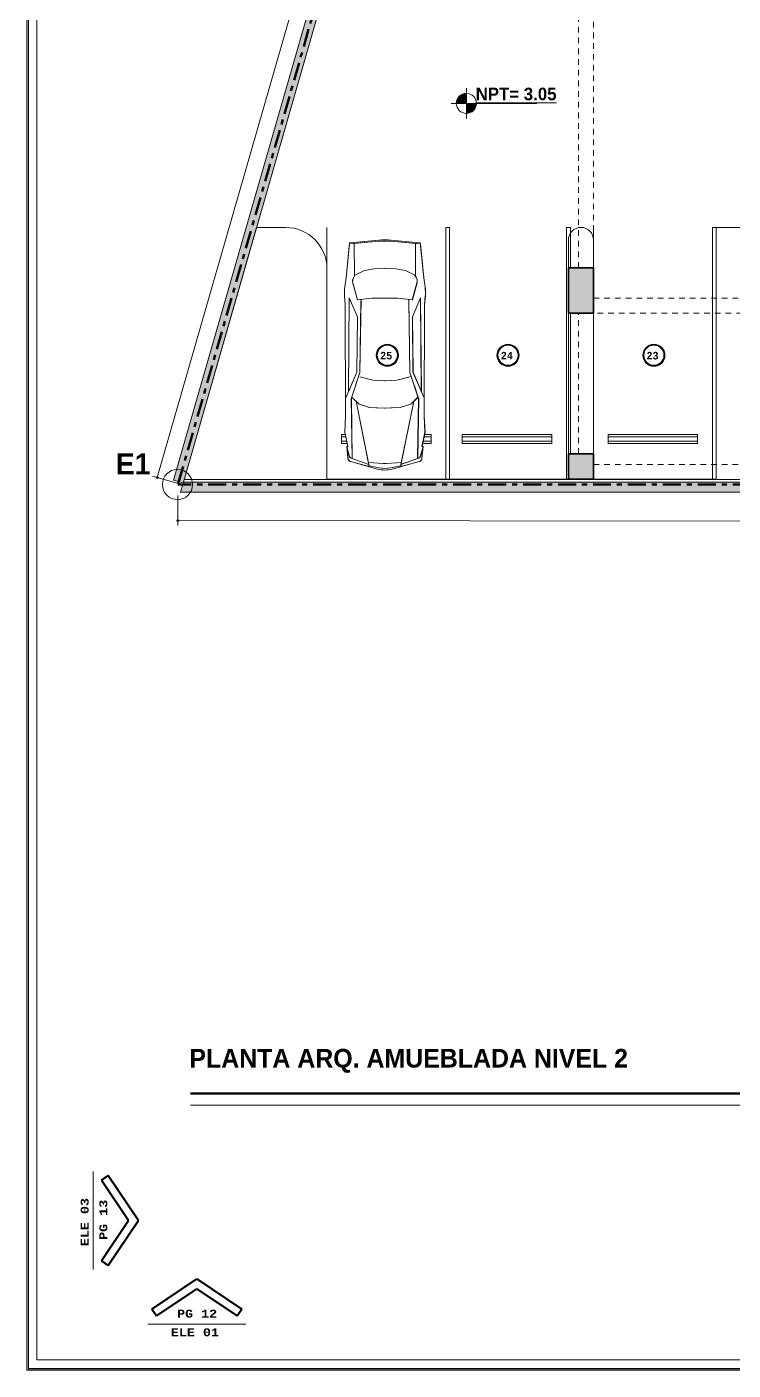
# Model space of a CAD drawing. Header units: metres. Extents: x -144 to 1000, y -717 to 29.
# Drawn here: x 256.6 to 270.64, y -589.13 to -562.42 of the extents above; entities that cross this region are included whole.
import ezdxf

# ---------------------------------------------------------------- set-up
doc = ezdxf.new("R2010")
doc.units = ezdxf.units.M
for name, pattern in [('basculante modificado', [0.18, 0.1125, -0.0675]), ('Dash Dot 3_16_', [0.595313, 0.357187, -0.119063, 0, -0.119063]), ('Trazo_2_', [0.47625, 0.238125, -0.238125])]:
    doc.linetypes.add(name, pattern=pattern)
doc.layers.get('0').update_dxf_attribs({"color": 1})
for name, color, linetype, lineweight in [('A-ANNO-DIMS', 1, 'Continuous', 9), ('A-DETL', 1, 'Continuous', 9), ('A-DETL-GENF', 1, 'Continuous', 9), ('A-DETL-GENF-HDLN', 1, 'Trazo_2_', 9), ('A-DETL-THIN', 1, 'Continuous', 9), ('A-FLOR', 2, 'Continuous', 9), ('A-WALL', 4, 'Continuous', 9), ('C-PRKG', 2, 'Continuous', 9), ('G-ANNO-DIMS', 1, 'Continuous', 9), ('G-ANNO-TEXT', 2, 'Continuous', 9), ('G-ANNO-TTLB', 3, 'Continuous', 18), ('G-IMPT', 1, 'Continuous', 9), ('S-COLS', 7, 'Continuous', 9)]:
    doc.layers.add(name, color=color, linetype=linetype, lineweight=lineweight)
doc.styles.add('Britannic Bold_B', font='', dxfattribs={"width": 0.7})
doc.styles.add('Britannic Bold_B_1', font='', dxfattribs={"width": 0.7, "height": 0.4})
doc.styles.add('Britannic Bold_B_8', font='', dxfattribs={"height": 0.006})
doc.styles.add('Courier New_B', font='courbd.ttf', dxfattribs={"height": 0.1125})
doc.styles.add('Courier New_B_2', font='courbd.ttf', dxfattribs={"height": 0.0016})
doc.styles.get('Britannic Bold_B').set_extended_font_data('Britannic Bold', bold=True)
doc.styles.get('Britannic Bold_B_1').set_extended_font_data('Britannic Bold', bold=True)
doc.styles.get('Britannic Bold_B_8').set_extended_font_data('Britannic Bold', bold=True)

# ---------------------------------------------------------------- blocks, each defined once
blk = doc.blocks.new('tarjeta de nathalie 00')
at = {"layer": 'G-IMPT', "lineweight": 9}
h = blk.add_hatch(color=3, dxfattribs=at)
h.paths.add_polyline_path([(-145.23888, -717.38489), (-145.21019, -717.38489), (-145.21019, -716.89355), (-145.21019, -716.79934), (-145.23888, -716.79934), (-145.23888, -716.89379)])
h.paths.add_polyline_path([(-145.20996, -716.7991), (-145.20996, -717.3851), (-145.2392, -717.3851), (-145.2392, -716.7991)])
h.paths.add_polyline_path([(-145.23902, -717.3868), (-145.20826, -717.3868), (-145.20826, -716.7974), (-145.2392, -716.7974), (-146.09866, -716.7974), (-146.09866, -717.3868)])
h.paths.add_polyline_path([(-145.20795, -716.79707), (-145.20795, -717.3871), (-146.09898, -717.3871), (-146.09898, -716.79707)])
at = {"layer": 'G-ANNO-TTLB'}
for p, q in [((-146.09898, -716.79707), (-146.09898, -717.3871)), ((-146.09898, -716.79707), (-146.09898, -717.38713)), ((-146.09866, -717.3868), (-146.09866, -716.7974)), ((-146.09696, -717.3851), (-146.09696, -716.7991)), ((-145.23902, -717.3868), (-146.09866, -717.3868))]:
    blk.add_line(p, q, dxfattribs=at)
at = {"layer": 'G-ANNO-TTLB', "color": 3}
for p, q in [((-145.20996, -717.3851), (-146.09696, -717.3851)), ((-146.09898, -717.3871), (-145.20795, -717.3871)), ((-146.09898, -717.38713), (-145.20795, -717.38713))]:
    blk.add_line(p, q, dxfattribs=at)
blk = doc.blocks.new('A$C4d52d4f2')
at = {"layer": 'A-DETL', "color": 7, "lineweight": 100}
for p, q in [((-0.87475, -0.55119), (-0.87612, -0.55211)), ((-0.87612, -0.55211), (-0.87069, -0.56017)), ((-0.87475, -0.55119), (-0.86869, -0.56017)), ((-0.87612, -0.56824), (-0.87069, -0.56017)), ((-0.87475, -0.56916), (-0.86869, -0.56017)), ((-0.87475, -0.56916), (-0.87612, -0.56824)), ((-0.86601, -0.5779), (-0.85702, -0.57184)), ((-0.84804, -0.5779), (-0.85702, -0.57184)), ((-0.86509, -0.57927), (-0.85702, -0.57383)), ((-0.84896, -0.57927), (-0.85702, -0.57383)), ((-0.86601, -0.5779), (-0.86509, -0.57927)), ((-0.84804, -0.5779), (-0.84896, -0.57927))]:
    blk.add_line(p, q, dxfattribs=at)
at = {"layer": 'A-DETL-THIN', "lineweight": 18}
for p, q in [((-0.87776, -0.55038), (-0.87776, -0.56996)), ((-0.84724, -0.58091), (-0.86681, -0.58091))]:
    blk.add_line(p, q, dxfattribs=at)
at = {"layer": 'G-ANNO-TEXT', "char_height": 0.0016, "attachment_point": 1, "rotation": 90, "style": 'Courier New_B_2'}
for s, insert, width in [('ELE 03', (-0.88027, -0.56532), 0.0125063), ('PG 13', (-0.87654, -0.56407), 0.0104219)]:
    blk.add_mtext(s, dxfattribs=dict(at, insert=insert, width=width))
at = {"layer": 'G-ANNO-TEXT', "char_height": 0.0016, "attachment_point": 1, "style": 'Courier New_B_2'}
for s, insert, width in [('PG 12', (-0.86099, -0.57801), 0.0104219), ('ELE 01', (-0.86224, -0.58174), 0.0125063)]:
    blk.add_mtext(s, dxfattribs=dict(at, insert=insert, width=width))
blk = doc.blocks.new('CARRO TIPO - Mid Size-2_dwg-602319-Nivel 2')
at = {"layer": 'G-IMPT', "color": 8, "lineweight": 9, "true_color": 0x808080}
for p, q in [((0.138, 0.631), (-0.026, 0.034)), ((0.075, 0.225), (0.213, 0.621)), ((0.247, 0.653), (0.414, 0.699)), ((1.408, 0.443), (1.561, 0.602)), ((5.004, 0.004), (4.948, 0.653)), ((0.021, 0.217), (1.434, 0.501)), ((4.083, 0.58), (4.083, 0.58)), ((4.209, 0.56), (4.26, 0.526)), ((0.047, 0.221), (0, 0)), ((0.098, -0.09), (0.119, 0.235)), ((4.396, 0.111), (4.405, -0.12)), ((0.138, -0.886), (-0.026, -0.289)), ((0.047, -0.477), (0, -0.255)), ((0.098, -0.165), (0.119, -0.491)), ((5.004, -0.259), (4.948, -0.908)), ((0.021, -0.472), (1.434, -0.757)), ((0.075, -0.48), (0.213, -0.876)), ((4.209, -0.816), (4.26, -0.782)), ((0.247, -0.908), (0.414, -0.955))]:
    blk.add_line(p, q, dxfattribs=at)
at = {"layer": 'G-IMPT', "color": 8, "lineweight": 9, "true_color": 0x808080, "flags": 128}
for points in [[(0.475, 0.685), (0.468, 0.713), (0.204, 0.687)], [(0.21, 0.596), (1.522, 0.616), (2.107, 0.423), (3.683, 0.401)], [(1.149, 0.74), (0.783, 0.756), (0.476, 0.692)], [(3.781, 0.763), (3.617, 0.747), (1.149, 0.74)], [(1.545, 0.737), (2.111, 0.49), (3.338, 0.478), (3.752, 0.659), (1.682, 0.677)], [(5.028, 0.004), (4.972, 0.654), (4.195, 0.731), (3.999, 0.759)], [(1.315, -0.144), (1.334, 0.209), (1.408, 0.443)], [(1.923, -0.141), (1.934, 0.138), (2.01, 0.425)], [(3.749, -0.137), (3.746, 0.162), (3.711, 0.477), (4.08, 0.579)], [(4.953, 0.549), (4.25, 0.546), (4.359, 0.326), (4.396, 0.111)], [(1.315, -0.111), (1.334, -0.465), (1.408, -0.698), (1.561, -0.857)], [(1.923, -0.115), (1.934, -0.393), (2.01, -0.68)], [(3.749, -0.118), (3.746, -0.417), (3.711, -0.732), (4.083, -0.836)], [(5.028, -0.259), (4.972, -0.909), (4.195, -0.987), (3.999, -1.014)], [(4.953, -0.804), (4.25, -0.802), (4.359, -0.582), (4.396, -0.366), (4.405, -0.135)], [(0.21, -0.851), (1.522, -0.872), (2.107, -0.679), (3.683, -0.657)], [(1.545, -0.992), (2.111, -0.746), (3.338, -0.734), (3.752, -0.915), (1.682, -0.932)], [(0.475, -0.941), (0.468, -0.969), (0.204, -0.942)], [(3.781, -1.019), (3.617, -1.003), (1.149, -0.996), (0.783, -1.011), (0.476, -0.947)]]:
    blk.add_lwpolyline(points, dxfattribs=at)
at = {"layer": 'G-IMPT', "color": 8, "lineweight": 9, "true_color": 0x808080}
for centre, radius, start, end in [((0.211, 0.611), 0.0762, 95.8102, 164.6615), ((0.261, 0.604), 0.0508, 105.4862, 160.7894), ((3.87, -0.147), 0.914, 81.9284, 95.6257), ((4.124, 0.434), 0.152, 56.264, 106.8198), ((0.562, -0.128), 0.61, 164.6615, 195.3385), ((0.596, -0.128), 0.61, 167.9052, 192.0948), ((3.486, -0.128), 1.524, 355.0592, 4.9408), ((3.51, -0.128), 1.524, 355.0592, 4.9408), ((0.707, -0.128), 0.61, 176.4735, 183.5265), ((0.211, -0.866), 0.0762, 195.3385, 264.1898), ((0.261, -0.859), 0.0508, 199.2106, 254.5138), ((4.124, -0.689), 0.152, 254.4694, 303.7359), ((3.87, -0.109), 0.914, 264.3743, 278.0716)]:
    blk.add_arc(centre, radius, start, end, dxfattribs=at)
blk = doc.blocks.new('E')
at = {"layer": 'A-ANNO-DIMS', "lineweight": 25, "true_color": 0x0000ff}
h = blk.add_hatch(color=5, dxfattribs=at)
edge = h.paths.add_edge_path()
edge.add_arc((261.261, -508.43), 0.015, 0, 360)
h = blk.add_hatch(color=5, dxfattribs=at)
edge = h.paths.add_edge_path()
edge.add_arc((261.671, -509.283), 0.015, 0, 360)
at = {"layer": 'A-WALL', "true_color": 0x808080}
for points in [[(261.779, -508.534), (264.925, -497.587), (264.717, -497.587), (261.586, -508.479), (261.729, -508.52)], [(273.263, -508.72), (273.263, -508.52), (261.783, -508.52), (261.725, -508.72), (273.04, -508.72)]]:
    blk.add_hatch(color=8, dxfattribs=at).paths.add_polyline_path(points)
at = {"layer": 'G-ANNO-DIMS'}
h = blk.add_hatch(color=256, dxfattribs=at)
edge = h.paths.add_edge_path()
edge.add_line((267.408, -500.99), (267.208, -500.99))
edge.add_arc((267.408, -500.99), 0.2, 90, 180, ccw=False)
edge.add_line((267.408, -500.79), (267.408, -500.99))
h = blk.add_hatch(color=256, dxfattribs=at)
edge = h.paths.add_edge_path()
edge.add_line((267.408, -500.99), (267.608, -500.99))
edge.add_arc((267.408, -500.99), 0.2, 270, 360, ccw=False)
edge.add_line((267.408, -501.19), (267.408, -500.99))
at = {"layer": 'S-COLS', "true_color": 0x5b5f5f}
h = blk.add_hatch(color=251, dxfattribs=at)
h.paths.add_polyline_path([(269.938, -505.159), (269.938, -504.259), (269.438, -504.259), (269.438, -505.159)])
h.paths.add_polyline_path([(277.638, -505.159), (277.638, -504.259), (277.138, -504.259), (277.138, -505.159), (277.386, -505.159)])
h.paths.add_polyline_path([(277.138, -497.459), (277.638, -497.458), (277.638, -496.559), (277.138, -496.559), (277.138, -497.458)])
h.paths.add_polyline_path([(283.438, -497.459), (283.938, -497.458), (283.938, -494.309), (283.438, -494.309), (283.438, -497.458)])
h.paths.add_polyline_path([(275.338, -497.459), (275.337, -496.959), (273.638, -496.959), (273.638, -494.809), (275.338, -494.809), (275.337, -494.309), (273.541, -494.309), (273.541, -497.459), (275.146, -497.459)])
h.paths.add_polyline_path([(277.252, -495.209), (277.638, -495.209), (277.638, -494.309), (277.138, -494.309), (277.138, -495.209)])
h = blk.add_hatch(color=251, dxfattribs=at)
h.paths.add_polyline_path([(277.352, -508.458), (277.638, -508.458), (277.638, -507.959), (277.138, -507.959), (277.138, -508.458), (277.352, -508.458)])
h.paths.add_polyline_path([(269.938, -508.458), (269.938, -507.959), (269.438, -507.959), (269.438, -508.458), (269.475, -508.458)])
at = {"layer": 'A-ANNO-DIMS', "color": 5, "true_color": 0x0000ff}
for p, q in [((261.261, -508.43), (268.242, -484.138)), ((261.261, -508.43), (261.165, -508.402)), ((261.261, -508.43), (261.742, -508.568)), ((261.671, -509.283), (261.671, -508.783)), ((292.533, -509.307), (261.671, -509.283)), ((261.671, -509.283), (261.671, -509.383))]:
    blk.add_line(p, q, dxfattribs=at)
at = {"layer": 'A-ANNO-DIMS', "color": 5, "lineweight": 25, "true_color": 0x0000ff}
for centre in [(261.261, -508.43), (261.671, -509.283)]:
    blk.add_circle(centre, 0.015, dxfattribs=at)
at = {"layer": 'A-DETL', "color": 7, "linetype": 'Dash Dot 3_16_', "lineweight": 70}
for p, q in [((261.677, -508.549), (268.658, -484.257)), ((292.533, -508.567), (261.671, -508.567))]:
    blk.add_line(p, q, dxfattribs=at)
at = {"layer": 'A-DETL', "color": 7, "linetype": 'basculante modificado'}
for p, q in [((269.638, -504.259), (269.638, -497.459)), ((269.938, -497.459), (269.938, -504.259)), ((269.938, -504.859), (277.138, -504.859)), ((269.638, -507.959), (269.638, -505.159)), ((277.138, -505.159), (269.938, -505.159)), ((269.938, -505.159), (269.938, -507.959)), ((269.938, -508.169), (277.138, -508.169)), ((277.138, -508.469), (269.938, -508.469))]:
    blk.add_line(p, q, dxfattribs=at)
at = {"layer": 'A-DETL-GENF', "color": 8, "true_color": 0x808080}
for p, q in [((265.083, -503.782), (265.015, -504.46)), ((265.179, -503.774), (265.083, -503.782)), ((265.67, -503.731), (265.179, -503.773)), ((265.179, -503.773), (265.182, -504.41)), ((266.399, -503.774), (265.906, -503.731)), ((266.397, -504.411), (266.399, -503.774)), ((266.496, -503.782), (266.399, -503.774)), ((266.563, -504.46), (266.496, -503.782)), ((265.182, -504.41), (265.38, -504.312)), ((265.38, -504.312), (265.569, -504.279)), ((265.569, -504.279), (265.788, -504.27)), ((265.788, -504.27), (266.003, -504.278)), ((266.003, -504.278), (266.197, -504.312)), ((266.197, -504.312), (266.397, -504.411)), ((265.015, -504.46), (264.99, -504.636)), ((265.151, -504.56), (265.244, -504.895)), ((265.2, -504.401), (265.169, -504.447)), ((265.182, -504.428), (265.182, -504.41)), ((266.335, -504.895), (266.428, -504.56)), ((266.397, -504.431), (266.377, -504.401)), ((266.397, -504.411), (266.397, -504.431)), ((266.588, -504.636), (266.563, -504.46)), ((264.986, -504.832), (265.001, -504.98)), ((265.064, -506.721), (265.08, -504.858)), ((265.08, -504.858), (265.243, -505.231)), ((265.244, -504.895), (265.528, -504.864)), ((265.313, -504.888), (265.244, -504.895)), ((265.292, -506.339), (265.313, -504.888)), ((265.528, -504.864), (265.788, -504.861)), ((265.788, -504.861), (266.049, -504.864)), ((266.049, -504.864), (266.335, -504.895)), ((266.266, -504.888), (266.286, -506.339)), ((266.336, -505.231), (266.498, -504.858)), ((266.498, -504.858), (266.514, -506.721)), ((266.578, -504.98), (266.592, -504.832)), ((265.001, -504.98), (265.007, -507.201)), ((266.572, -507.201), (266.578, -504.98)), ((265.243, -505.231), (265.232, -506.336)), ((266.347, -506.336), (266.336, -505.231)), ((265.232, -506.336), (265.064, -506.721)), ((265.266, -506.419), (265.292, -506.339)), ((266.286, -506.339), (266.313, -506.419)), ((266.514, -506.721), (266.347, -506.336)), ((265.119, -506.866), (265.131, -506.828)), ((265.137, -508.052), (265.119, -506.866)), ((265.133, -506.829), (265.121, -506.864)), ((265.121, -506.864), (265.14, -508.052)), ((265.471, -508.167), (265.217, -506.911)), ((266.361, -506.912), (266.108, -508.167)), ((266.439, -508.049), (266.457, -506.864)), ((266.46, -506.866), (266.441, -508.048)), ((266.457, -506.864), (266.446, -506.83)), ((266.448, -506.829), (266.46, -506.866)), ((265.007, -507.201), (264.993, -507.531)), ((266.586, -507.531), (266.572, -507.201)), ((264.993, -507.531), (265.051, -507.809)), ((266.527, -507.809), (266.586, -507.531)), ((265.051, -507.809), (265.031, -507.814)), ((265.031, -507.814), (265.054, -508.048)), ((265.031, -507.814), (265.086, -508.013)), ((266.548, -507.814), (266.494, -508.009)), ((266.524, -508.048), (266.548, -507.814)), ((266.548, -507.814), (266.527, -507.809)), ((265.105, -508.107), (265.477, -508.21)), ((265.115, -508.044), (265.137, -508.052)), ((265.14, -508.049), (265.137, -508.048)), ((265.14, -508.052), (265.471, -508.167)), ((266.102, -508.21), (266.474, -508.107)), ((266.465, -508.04), (266.111, -508.164)), ((265.463, -508.128), (265.756, -508.146)), ((265.754, -508.146), (265.463, -508.128)), ((265.477, -508.21), (265.468, -508.166)), ((265.468, -508.166), (265.474, -508.192)), ((265.474, -508.192), (265.673, -508.235)), ((266.116, -508.128), (265.822, -508.146)), ((265.903, -508.235), (266.105, -508.192)), ((266.111, -508.164), (266.102, -508.21)), ((266.105, -508.192), (266.11, -508.166)), ((266.108, -508.167), (266.11, -508.166))]:
    blk.add_line(p, q, dxfattribs=at)
for centre, radius, start, end in [((265.788, -505.097), 1.372, 85.0592, 94.9409), ((265.805, -504.752), 0.823, 171.9284, 185.6257), ((265.283, -504.523), 0.137, 146.2641, 195.5306), ((265.283, -504.523), 0.137, 177.6851, 182.0581), ((265.283, -504.523), 0.137, 163.4098, 168.5348), ((265.283, -504.523), 0.137, 149.6462, 154.919), ((266.295, -504.523), 0.137, 344.4694, 42.3955), ((265.773, -504.752), 0.823, 354.3743, 8.0716), ((265.123, -508.041), 0.0686, 185.8102, 254.6615), ((265.13, -508.001), 0.0457, 195.4862, 250.7894), ((266.45, -507.997), 0.0457, 289.2106, 344.5138), ((266.456, -508.041), 0.0686, 285.3385, 354.1898), ((265.788, -507.698), 0.549, 257.9052, 282.0948), ((265.788, -507.599), 0.549, 266.4735, 273.5265)]:
    blk.add_arc(centre, radius, start, end, dxfattribs=at)
at = {"layer": 'A-DETL-GENF-HDLN', "color": 8, "true_color": 0x808080}
for p, q in [((265.266, -506.419), (265.131, -506.828)), ((265.549, -506.494), (265.266, -506.419)), ((265.788, -506.504), (265.549, -506.494)), ((266.027, -506.494), (265.788, -506.504)), ((266.313, -506.419), (266.027, -506.494)), ((266.448, -506.829), (266.313, -506.419)), ((265.131, -506.828), (265.276, -506.968)), ((265.276, -506.968), (265.487, -507.034)), ((265.487, -507.034), (265.79, -507.051)), ((265.79, -507.051), (266.093, -507.034)), ((266.093, -507.034), (266.303, -506.968)), ((266.303, -506.968), (266.448, -506.829))]:
    blk.add_line(p, q, dxfattribs=at)
at = {"layer": 'A-DETL-THIN'}
for p, q in [((263.238, -503.458), (261.783, -508.52)), ((263.814, -503.458), (263.238, -503.458)), ((277.426, -503.458), (272.375, -503.458)), ((272.375, -503.458), (272.375, -508.458)), ((269.436, -503.705), (269.436, -504.259)), ((269.936, -504.259), (269.936, -503.705)), ((264.636, -508.458), (264.636, -504.279)), ((269.436, -504.259), (269.936, -504.259)), ((269.438, -505.159), (269.438, -507.959)), ((269.938, -505.159), (269.438, -505.159)), ((269.938, -507.959), (269.938, -505.159)), ((269.438, -507.959), (269.938, -507.959)), ((261.783, -508.52), (290.359, -508.52)), ((272.375, -508.458), (264.636, -508.458))]:
    blk.add_line(p, q, dxfattribs=at)
blk.add_circle((261.664, -508.567), 0.3, dxfattribs=at)
for centre, radius, end in [((263.814, -504.279), 0.822, 90), ((269.686, -503.705), 0.25, 180)]:
    blk.add_arc(centre, radius, 0, end, dxfattribs=at)
at = {"layer": 'A-FLOR'}
blk.add_line((261.797, -508.469), (273.337, -508.469), dxfattribs=at)
at = {"layer": 'A-WALL'}
for p, q in [((261.586, -508.479), (264.717, -497.587)), ((264.925, -497.587), (261.783, -508.52)), ((261.779, -508.534), (261.586, -508.479)), ((261.725, -508.72), (261.779, -508.534)), ((261.783, -508.52), (273.338, -508.52)), ((274.955, -508.72), (261.725, -508.72))]:
    blk.add_line(p, q, dxfattribs=at)
at = {"layer": 'C-PRKG'}
for p, q in [((264.636, -508.458), (264.636, -503.458)), ((267.001, -503.458), (267.075, -503.458)), ((267.001, -503.458), (267.001, -508.458)), ((267.075, -503.458), (267.075, -508.458)), ((269.401, -503.458), (269.475, -503.458)), ((269.401, -503.458), (269.401, -508.458)), ((269.475, -503.458), (269.475, -504.259)), ((269.936, -504.259), (269.936, -503.458)), ((272.301, -503.458), (272.375, -503.458)), ((272.301, -503.458), (272.301, -508.458)), ((272.375, -503.458), (272.375, -508.458)), ((269.475, -505.159), (269.475, -507.959)), ((269.936, -507.959), (269.936, -505.159)), ((264.925, -507.617), (264.925, -507.574)), ((264.925, -507.574), (265.002, -507.574)), ((265.13, -507.574), (265.132, -507.574)), ((266.446, -507.574), (266.449, -507.574)), ((266.576, -507.574), (266.705, -507.574)), ((266.705, -507.574), (266.705, -507.617)), ((267.325, -507.617), (267.325, -507.574)), ((267.325, -507.574), (269.105, -507.574)), ((269.105, -507.574), (269.105, -507.617)), ((270.225, -507.617), (270.225, -507.574)), ((270.225, -507.574), (272.005, -507.574)), ((272.005, -507.574), (272.005, -507.617)), ((264.925, -507.707), (264.925, -507.617)), ((264.925, -507.617), (265.011, -507.617)), ((264.925, -507.75), (264.925, -507.707)), ((264.925, -507.707), (265.03, -507.707)), ((265.039, -507.75), (264.925, -507.75)), ((265.131, -507.617), (265.133, -507.617)), ((265.132, -507.707), (265.135, -507.707)), ((265.135, -507.75), (265.133, -507.75)), ((266.446, -507.75), (266.443, -507.75)), ((266.444, -507.707), (266.447, -507.707)), ((266.446, -507.617), (266.448, -507.617)), ((266.705, -507.75), (266.54, -507.75)), ((266.549, -507.707), (266.705, -507.707)), ((266.568, -507.617), (266.705, -507.617)), ((266.705, -507.617), (266.705, -507.707)), ((266.705, -507.707), (266.705, -507.75)), ((267.325, -507.707), (267.325, -507.617)), ((267.325, -507.617), (269.105, -507.617)), ((267.325, -507.75), (267.325, -507.707)), ((267.325, -507.707), (269.105, -507.707)), ((269.105, -507.75), (267.325, -507.75)), ((269.105, -507.617), (269.105, -507.707)), ((269.105, -507.707), (269.105, -507.75)), ((270.225, -507.707), (270.225, -507.617)), ((270.225, -507.617), (272.005, -507.617)), ((270.225, -507.75), (270.225, -507.707)), ((270.225, -507.707), (272.005, -507.707)), ((272.005, -507.75), (270.225, -507.75)), ((272.005, -507.617), (272.005, -507.707)), ((272.005, -507.707), (272.005, -507.75)), ((267.075, -508.458), (267.001, -508.458)), ((269.438, -508.458), (269.401, -508.458)), ((272.375, -508.458), (272.301, -508.458))]:
    blk.add_line(p, q, dxfattribs=at)
at = {"layer": 'C-PRKG', "lineweight": 15}
for p, q in [((264.636, -508.458), (267.001, -508.458)), ((267.075, -508.458), (269.401, -508.458)), ((269.938, -508.458), (272.301, -508.458))]:
    blk.add_line(p, q, dxfattribs=at)
for centre in [(265.836, -505.997), (268.236, -505.997), (271.136, -505.997)]:
    blk.add_circle(centre, 0.22, dxfattribs=at)
at = {"layer": 'C-PRKG', "color": 252, "true_color": 0x959595}
for centre in [(265.836, -505.997), (268.236, -505.997), (271.136, -505.997)]:
    blk.add_circle(centre, 0.2, dxfattribs=at)
at = {"layer": 'C-PRKG'}
for centre, radius, start, end in [((265.836, -505.997), 0.22, 0, 180), ((265.836, -505.997), 0.21, 0, 180), ((268.236, -505.997), 0.22, 0, 180), ((268.236, -505.997), 0.21, 0, 180), ((271.136, -505.997), 0.22, 0, 180), ((271.136, -505.997), 0.21, 0, 180), ((265.836, -505.997), 0.22, 180, 0), ((265.836, -505.997), 0.21, 180, 0), ((268.236, -505.997), 0.22, 180, 0), ((268.236, -505.997), 0.21, 180, 0), ((271.136, -505.997), 0.22, 180, 0), ((271.136, -505.997), 0.21, 180, 0)]:
    blk.add_arc(centre, radius, start, end, dxfattribs=at)
at = {"layer": 'G-ANNO-DIMS'}
for p, q in [((267.408, -501.29), (267.408, -500.69)), ((267.108, -500.99), (268.808, -500.99))]:
    blk.add_line(p, q, dxfattribs=at)
blk.add_circle((267.408, -500.99), 0.2, dxfattribs=at)
at = {"layer": 'S-COLS', "lineweight": 35}
for p, q in [((269.938, -504.259), (269.438, -504.259)), ((269.438, -504.259), (269.438, -505.159)), ((269.938, -504.259), (269.938, -505.159)), ((269.438, -505.159), (269.938, -505.159)), ((269.938, -507.959), (269.438, -507.959)), ((269.438, -507.959), (269.438, -508.458)), ((269.938, -508.458), (269.938, -507.959)), ((269.438, -508.458), (269.938, -508.458))]:
    blk.add_line(p, q, dxfattribs=at)
at = {"xscale": 0.9000000000000002, "yscale": 0.9000000000000002, "zscale": 0.9000000000000002, "rotation": 90.00000000000001}
blk.add_blockref('CARRO TIPO - Mid Size-2_dwg-602319-Nivel 2', (265.673, -508.235), dxfattribs=at)
at = {"layer": 'G-ANNO-DIMS', "style": 'Britannic Bold_B'}
blk.add_text('%%UNPT= 3.05', height=0.25, dxfattribs=at).set_placement((267.593, -500.928))
at = {"layer": 'G-ANNO-TEXT', "style": 'Courier New_B', "width": 0.8}
for s, p in [('25', (265.693, -506.08)), ('24', (268.093, -506.08)), ('23', (270.989, -506.08))]:
    blk.add_text(s, height=0.15, dxfattribs=at).set_placement(p)
at = {"layer": 'G-ANNO-TEXT', "style": 'Britannic Bold_B_1'}
blk.add_text('E1', height=0.42, dxfattribs=at).set_placement((260.438, -508.367))

msp = doc.modelspace()

# ---------------------------------------------------------------- block references
at = {"xscale": 99.43160266323505, "yscale": 99.43160266323505, "zscale": 99.43160266323505}
msp.add_blockref('tarjeta de nathalie 00', (14783.456, 70741.827), dxfattribs=at)

# ---------------------------------------------------------------- next in the draw order: linework, layer by layer
at = {"layer": 'A-DETL', "lineweight": 100, "ltscale": 100}
msp.add_line((259.853, -583.626), (279.936, -583.626), dxfattribs=at)
at = {"layer": 'A-DETL-THIN', "lineweight": 18}
msp.add_line((259.853, -583.857), (279.936, -583.857), dxfattribs=at)

# ---------------------------------------------------------------- next in the draw order: block references
at = {"xscale": 99.43160273753426, "yscale": 99.43160273753426, "zscale": 99.43160273753426}
msp.add_blockref('A$C4d52d4f2', (345.197, -530.45), dxfattribs=at)
at = {"color": 3}
msp.add_blockref('E', (-2.069, -62.955), dxfattribs=at)

# ---------------------------------------------------------------- next in the draw order: texts
at = {"layer": 'G-ANNO-TEXT', "style": 'Britannic Bold_B_8'}
msp.add_text('PLANTA ARQ. AMUEBLADA NIVEL 2', height=0.37028, dxfattribs=at).set_placement((259.832, -583.11))

doc.saveas('drawing.dxf')
